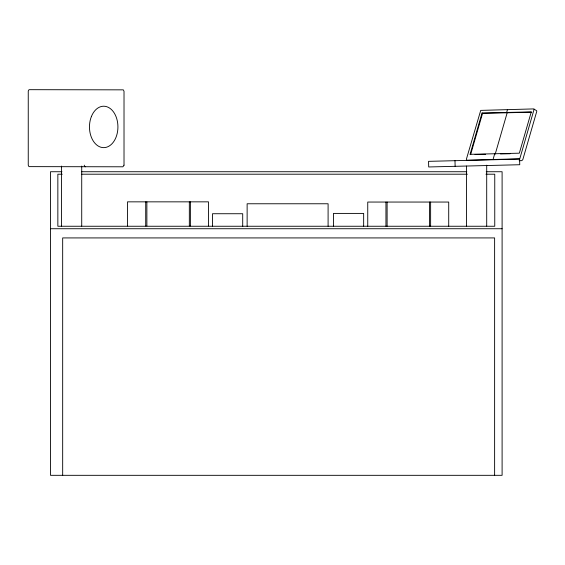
<?xml version="1.0" encoding="UTF-8"?>
<svg xmlns="http://www.w3.org/2000/svg" width="565" height="565" viewBox="0 0 565 565"><rect width="100%" height="100%" fill="white"/><g stroke="black" fill="none" stroke-linecap="round" stroke-linejoin="round"><path stroke-width="0.85" d="M470.087 154.316L482.037 113.014L531.284 111.898L519.334 153.193L470.087 154.316L470.61 154.633L482.552 113.332L531.799 112.216M493.005 159.655L494.714 153.758L495.23 154.076L507.179 112.774L506.657 112.456L507.511 109.504M475.003 154.535L485.554 154.294M500.505 153.955L510.181 153.737M519.157 160.707L521.77 160.651L522.795 159.676L536.75 111.439L536.729 110.768L533.685 108.911L480.73 110.394L466.358 159.309L466.831 160.248L519.786 158.765L534.137 109.179M61.966 171.732L50.497 171.732L50.497 475.32L502.101 475.32L502.101 171.732L486.225 171.732M81.367 171.732L466.817 171.732M62.263 174.204L57.849 174.204L57.849 226.254L494.756 226.254L494.756 174.204L485.928 174.204M81.678 174.204L467.389 174.204M50.497 228.733L502.101 228.733M482.037 113.014L482.552 113.332M454.987 160.693L455.129 166.315M494.622 475.32L494.622 237.922L62.673 237.922L62.673 475.32M486.705 165.185L486.705 226.085M466.464 166.068L466.464 226.085M448.716 226.184L448.716 202.051L367.744 202.051L367.744 226.184M430.622 202.051L430.622 226.184M429.562 202.051L429.562 226.184M387.11 202.051L387.11 226.184M385.944 202.051L385.944 226.184M363.655 226.254L363.655 213.408L333.456 213.408L333.456 226.254M328.096 226.254L328.096 203.767L247.131 203.767L247.131 226.254M242.703 226.579L242.703 213.732L212.496 213.732L212.496 226.579M208.478 225.979L208.478 201.846L127.513 201.846L127.513 225.979M190.384 201.846L190.384 225.979M189.332 201.846L189.332 225.979M146.872 201.846L146.872 225.979M145.714 201.846L145.714 225.979M81.72 166.068L81.72 226.085M61.479 166.068L61.479 226.085M85.379 166.795A1.808 1.243 -90 0 1 84.277 165.185M124.017 165.185L122.909 166.795L28.949 166.626L28.25 165.185L28.25 91.29A1.808 1.243 -90 0 1 29.352 89.68L123.311 89.849L124.017 91.29L124.017 165.185M519.609 159.111L428.56 161.343L428.701 166.965L519.744 164.726L519.609 159.111M91.375 116.581A20.707 14.224 90 0 0 103.692 147.642A20.707 14.224 90 0 0 116.016 116.581A20.707 14.224 90 0 0 91.375 116.581"/></g></svg>
